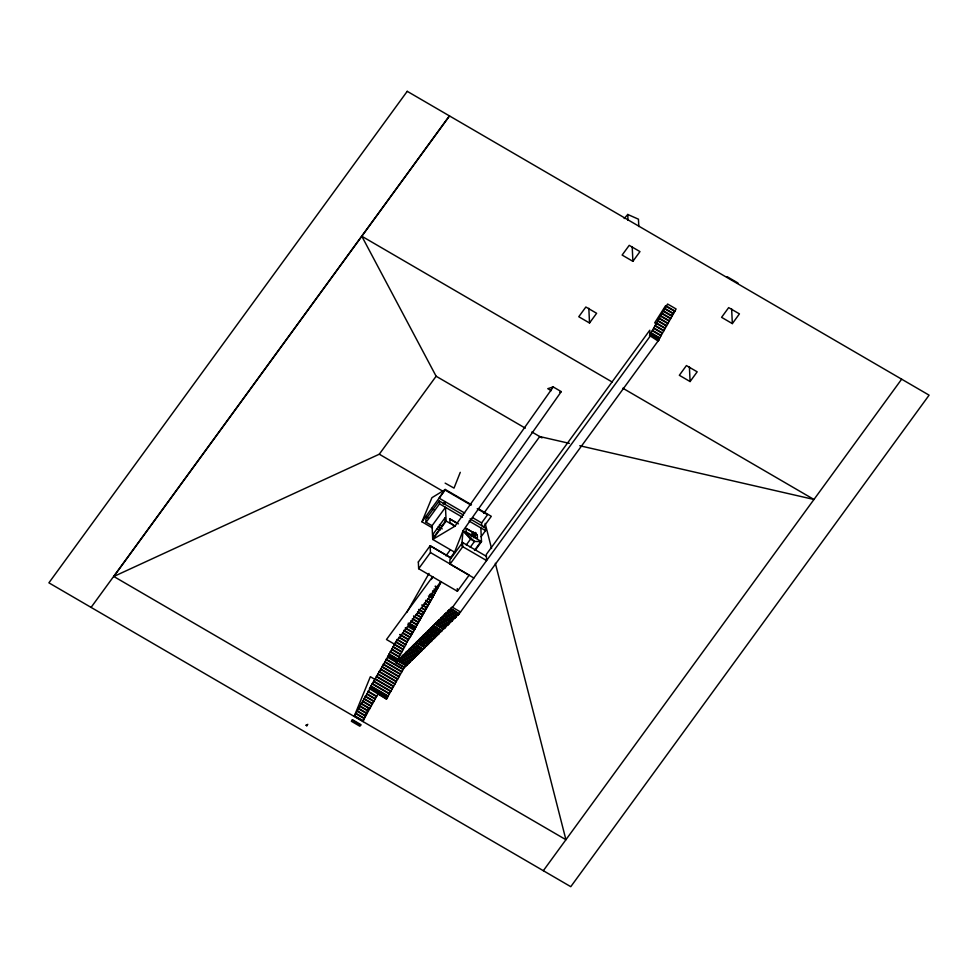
<?xml version="1.0" encoding="UTF-8"?>
<svg xmlns="http://www.w3.org/2000/svg" width="978" height="978" viewBox="0 0 978 978"><rect width="100%" height="100%" fill="white"/><g stroke="black" fill="none" stroke-linecap="round" stroke-linejoin="round"><path stroke-width="1.47" d="M461.677 545.932L463.022 530.797L561.262 391.628L553.255 386.97L547.778 388.669L551.213 390.662M460.271 472.337L454.012 488.108L445.137 483.132M354.158 716.422L370.344 676.715L375.43 679.673M363.058 721.605L368.633 707.901M432.472 527.937L421.958 521.812L431.921 497.692L445.296 489.513L439.073 498.132L464.672 513.034M431.31 579.526L432.814 576.873M409.892 637.595L441.31 581.824M406.762 612.485L429.024 573.401M421.958 521.812L445.014 489.99L470.797 504.99M91.076 607.399L449.403 115.881M449.525 115.954L113.79 576.482L379.281 454.208L436.127 376.237L361.823 236.248L612.277 382.068M463.499 515.076L439.208 500.944L425.797 519.33L426.127 522.252L432.068 525.712L432.716 539.44L455.1 552.472M426.127 522.252L439.538 503.853L439.208 500.944M443.23 504.049L445.014 501.592L445.149 504.404M432.068 525.712L445.479 507.313L446.127 521.042L432.716 539.44L455.014 526.14L553.255 386.97L551.653 387.667M632.888 261.334L639.979 251.603L629.221 245.344L622.13 255.062L632.888 261.334L632.204 246.627M589.526 322.997L596.617 313.278L585.859 307.019L578.768 316.738L589.526 322.997L588.829 308.29M418.339 562.008L430.124 545.773L450.785 557.802M430.442 552.546L469.183 575.101L457.398 591.262L418.657 568.719L430.442 552.546L430.124 545.773L450.785 557.863M306.737 725.676L307.789 724.295M445.968 555.81L450.393 549.734M450.137 558.23L454.562 552.154L463.022 530.797L481.494 541.641L475.235 550.223M486.396 556.335L462.557 542.46L449.843 559.905L450.039 564.135L473.878 578.01M483.78 513.303L539.734 436.555L569.379 443.364M470.552 535.675L473.242 531.995M450.039 564.135L462.753 546.69L462.557 542.46M471.592 536.641L474.134 533.144L466.408 528.646M481.738 525.699L481.604 522.9L487.545 514.746L477.24 508.743M472.472 536.03L475.161 532.35M395.956 662.155L397.092 660.615L388.596 655.663L369.391 688.659L386.408 699.136L404.464 667.106L387.459 657.204L397.239 639.294L405.76 644.759L395.98 662.729L404.476 667.681L406.053 665.529L397.557 660.578L404.843 664.82M466.249 544.978L470.504 539.135L463.022 530.797L474.477 541.445L481.494 541.641L480.846 527.912M473.694 536.739L476.384 533.059M473.694 537.729L476.384 534.049M428.425 595.969L432.068 598.084L440.467 582.619M483.291 527.362L491.298 516.298L478.01 508.56M407.948 626.58L414.012 630.125L433.193 596.543L429.55 594.416M470.222 547.289L474.477 541.445L470.504 539.135M377.911 694.184L362.789 721.043L354.281 716.092L370.54 687.693L387.532 697.595L386.408 699.136M481.066 536.775L485.54 530.638L485.21 527.717L470.039 518.89M405.736 644.245L415.137 628.573L407.85 624.331M474.489 550.431L480.418 542.289M395.98 662.729L397.557 660.578M397.581 661.091L398.975 659.172L407.508 664.649L398.975 659.172M399 659.698L400.405 657.778L408.926 663.243L400.405 657.778M400.43 658.292L401.836 656.372L410.357 661.849L401.836 656.372M401.86 656.898L403.254 654.979L411.775 660.443L403.254 654.979M403.278 655.492L404.684 653.573L413.205 659.05L404.684 653.573M404.709 654.099L406.102 652.179L414.623 657.644L406.102 652.179M406.127 652.693L407.533 650.773L416.053 656.25L407.533 650.773M407.557 651.299L408.951 649.38L417.472 654.844L408.951 649.38M408.975 649.905L410.381 647.974L417.655 652.216M420.296 651.531L418.902 653.451L410.405 648.5L411.799 646.58L420.32 652.045L411.799 646.58M411.824 647.106L413.229 645.174L420.516 649.416M423.144 648.732L421.75 650.651L413.254 645.7L414.648 643.781L423.168 649.306L414.635 643.781M414.672 644.355L416.237 642.204L423.523 646.446M426.163 645.749L424.77 647.668L416.261 642.717L417.667 640.798L426.188 646.275L417.667 640.798M417.692 641.323L419.085 639.404L426.371 643.646M429.012 642.949L427.618 644.869L419.11 639.918L420.516 637.998L429.036 643.475L420.516 637.998M420.54 638.524L421.934 636.605L430.467 642.069L421.934 636.605M421.958 637.118L423.364 635.199L431.885 640.676L423.364 635.199M423.388 635.724L424.782 633.805L433.315 639.27L424.782 633.805M424.807 634.319L426.212 632.399L433.498 636.641M436.139 635.957L434.733 637.876L426.237 632.925L427.643 631.006L436.164 636.47L427.643 631.006M427.667 631.519L429.061 629.6L436.347 633.842M438.988 633.157L437.582 635.077L429.085 630.125L430.491 628.206L439.012 633.671L430.491 628.206M430.516 628.732L431.909 626.8L440.43 632.277L431.909 626.8M431.934 627.326L433.34 625.407L441.848 630.932L433.327 625.407M433.352 625.981L434.929 623.83L443.45 629.294L434.929 623.83M664.832 308.4L667.607 304.036L676.104 308.987L658.06 341.016L649.526 335.478L664.832 308.4L673.329 313.339M434.953 624.343L436.347 622.424L444.88 627.9L436.347 622.424M436.371 622.949L437.777 621.03L446.298 626.495L437.777 621.03M437.802 621.543L439.195 619.624L447.728 625.101L439.195 619.624M439.22 620.15L440.626 618.23L449.146 623.695L440.626 618.23M406.078 666.042L407.484 664.123M440.65 618.744L442.044 616.825L449.33 621.067M407.508 664.649L408.902 662.729M451.97 620.382L450.577 622.301L442.068 617.35L443.474 615.431L451.995 620.896L443.474 615.431M408.926 663.243L410.332 661.324M443.499 615.944L444.892 614.025L453.425 619.502L444.892 614.025M410.357 661.849L411.75 659.93M444.917 614.551L446.323 612.631L454.843 618.096L446.323 612.631M411.775 660.443L413.181 658.524M446.347 613.145L447.741 611.226L456.274 616.702L447.741 611.226M413.205 659.05L414.599 657.13M447.765 611.751L449.171 609.832L457.692 615.296L449.171 609.832M414.623 657.644L416.029 655.725M449.195 610.345L450.589 608.426L459.122 613.903L450.589 608.426M416.053 656.25L417.447 654.331M450.613 608.952L452.019 607.032L460.516 611.983M649.551 336.065L650.676 334.525L659.184 339.476L459.122 613.903M417.472 654.844L418.902 653.451M452.508 607.314L650.04 336.359L649.759 330.258L486.298 554.465L486.592 560.565L462.753 546.69M420.32 652.045L421.75 650.651M423.168 649.306L424.77 647.668M426.188 646.275L427.618 644.869M429.036 643.475L430.442 641.556M430.467 642.069L431.86 640.15M431.885 640.676L433.291 638.756M433.315 639.27L434.733 637.876M436.164 636.47L437.582 635.077M439.012 633.671L440.406 631.751M440.43 632.277L441.836 630.358M441.848 630.932L443.425 628.768M443.45 629.294L444.856 627.375M444.88 627.9L446.274 625.981M446.298 626.495L447.704 624.575M447.728 625.101L449.122 623.182M449.146 623.695L450.577 622.301M451.995 620.896L453.401 618.976M453.425 619.502L454.819 617.583M454.843 618.096L456.249 616.177M456.274 616.702L457.667 614.783M457.692 615.296L459.098 613.377M690.089 381.554L697.18 371.823L686.422 365.564L679.331 375.283L690.089 381.554L689.404 366.848M732.339 323.608L739.429 313.877L728.671 307.618L721.581 317.337L732.339 323.608L731.642 308.901M543.328 870.701L901.655 379.183M394.489 644.172L440.809 581.604M671.421 315.747L674.954 311.041L665.639 305.625L654.685 322.862L656.947 324.183M432.582 576.812L386.481 639.514L402.985 649.123M624.184 218.559L627.766 214.463L638.451 219.194L638.805 226.566M559.734 392.202L561.262 391.628M579.758 445.736L813.953 499.477L622.815 388.205M446.127 521.042L455.014 526.14L449.978 522.533L449.807 518.841L458.413 523.853M727.204 276.737L737.974 282.997M666.226 306.481L674.734 311.42M664.857 308.914L673.353 313.865M663.451 310.833L671.959 315.784M663.475 311.359L671.984 316.31M662.082 313.278L670.578 318.229M662.106 313.804L670.602 318.742M660.7 315.723L669.209 320.662M660.725 316.236L669.233 321.187M659.331 318.156L667.827 323.107M659.355 318.681L667.852 323.632M657.95 320.601L666.458 325.552M657.974 321.114L666.483 326.065M656.58 323.046L665.077 327.985M656.605 323.559L665.101 328.51M655.199 325.478L663.707 330.43M655.223 326.004L663.732 330.955M653.83 327.923L662.326 332.875M653.854 328.437L662.35 333.388M652.448 330.368L660.957 335.307M652.473 330.882L660.981 335.833M651.079 332.801L659.575 337.752M651.103 333.327L659.6 338.278M650.309 335.038L658.805 339.989M436.127 376.237L525.308 428.156M531.861 431.97L542.02 437.887M445.1 489.391L471.469 504.746M379.281 454.208L443.547 491.616M472.533 517.606L481.604 522.9M439.538 503.853L462.508 517.24M469.061 521.042L485.54 530.638M431.604 508.377L434.183 509.88M449.648 518.89L457.386 523.389M425.662 516.531L428.046 517.912M439.464 524.563L442.093 526.091M438.291 526.604L442.227 528.902M437.313 528.768L439.929 530.296M435.283 586.079L437.716 587.497M435.308 586.604L437.741 588.022M433.939 589.049L436.359 590.455M432.533 590.969L434.965 592.375M432.557 591.482L434.99 592.9M431.164 593.401L433.584 594.82M431.188 593.927L433.609 595.333M430.381 595.639L432.814 597.057M428.242 598.597L430.662 600.003M428.266 599.111L430.687 600.529M425.65 600.321L429.293 602.448M425.674 600.847L429.318 602.961M425.491 603.475L427.912 604.881M424.293 603.292L427.936 605.406M422.899 605.211L426.542 607.326M421.701 605.015L426.567 607.851M421.518 607.644L425.161 609.771M421.542 608.169L425.185 610.284M418.926 609.38L423.792 612.204M418.951 609.905L423.816 612.729M417.557 611.825L422.41 614.649M417.582 612.338L422.435 615.174M416.176 614.257L421.041 617.094M416.2 614.783L421.066 617.607M413.596 615.993L419.66 619.526M413.621 616.519L419.684 620.052M413.425 619.147L418.291 621.971M412.239 618.964L418.315 622.497M410.846 620.883L416.909 624.416M410.87 621.397L416.934 624.93M409.464 623.316L415.54 626.849M408.278 623.133L415.564 627.375M408.694 625.553L414.77 629.086M405.332 627.803L412.618 632.045M405.357 628.316L412.643 632.558M403.951 630.235L411.237 634.477M403.975 630.761L411.261 635.003M402.581 632.68L409.868 636.923M402.606 633.206L409.892 637.448M399.99 634.416L408.486 639.367M400.014 634.93L408.511 639.881M399.831 637.558L407.117 641.8M398.633 637.375L407.141 642.326M397.264 639.82L405.76 644.759M395.858 641.739L404.366 646.69M395.894 642.253L404.391 647.204M394.513 644.698L403.009 649.649M393.119 646.617L401.616 651.568M393.144 647.143L401.64 652.081M391.738 649.062L400.234 654.013M391.762 649.575L400.259 654.526M390.369 651.495L398.865 656.446M390.393 652.02L398.89 656.971M388.987 653.94L397.484 658.891M389.012 654.465L397.508 659.404M388.217 656.177L396.713 661.128M386.065 659.123L403.058 669.025M386.09 659.649L403.083 669.539M384.684 661.568L401.689 671.47M384.709 662.094L401.714 671.984M383.315 664.013L400.308 673.903M383.339 664.527L400.332 674.429M381.933 666.446L398.938 676.348M381.958 666.972L398.963 676.862M380.564 668.891L397.557 678.781M380.589 669.417L397.581 679.307M379.183 671.336L396.188 681.226M379.207 671.849L396.212 681.752M377.814 673.769L394.806 683.671M377.838 674.294L394.831 684.184M376.432 676.214L393.437 686.104M376.457 676.739L393.462 686.629M375.063 678.659L392.056 688.549M375.087 679.172L392.08 689.074M373.682 681.091L390.687 690.994M373.718 681.617L390.711 691.507M372.312 683.536L389.305 693.426M372.337 684.05L389.33 693.952M370.943 685.981L387.936 695.871M370.968 686.495L387.96 696.397M370.161 688.219L387.166 698.109M378.535 693.989L386.383 698.549M368.009 691.165L376.518 696.116M368.034 691.678L376.542 696.629M366.64 693.598L375.136 698.549M366.664 694.123L375.161 699.074M365.259 696.043L373.767 700.994M365.283 696.568L373.792 701.507M363.889 698.488L372.386 703.439M363.914 699.001L372.41 703.952M362.508 700.92L371.017 705.871M362.532 701.446L371.041 706.397M361.139 703.365L369.635 708.316M361.163 703.891L369.66 708.83M359.757 705.81L368.266 710.749M359.782 706.324L368.29 711.275M358.388 708.243L366.884 713.194M358.413 708.769L366.909 713.72M357.007 710.688L365.515 715.639M357.031 711.214L365.54 716.153M355.637 713.133L364.134 718.072M355.662 713.647L364.158 718.598M354.256 715.566L362.765 720.517M113.668 576.409L565.92 839.711L495.345 563.304M352.117 720.248L360.613 725.199M307.031 725.517L305.833 725.15L306.909 725.7M485.161 523.389L491.567 548.524M627.766 214.463L628.047 220.343M457.264 588.585L457.398 591.262M418.339 561.947L418.657 568.719M407.227 91.321L48.9 582.839L570.773 886.679L929.1 395.161L407.227 91.321M444.868 517.998L433.009 534.281L433.181 537.961L445.051 521.677L444.868 517.998M352.496 719.735L351.359 721.275L359.867 726.226L360.992 724.686L352.496 719.735M477.276 534.832L466.029 528.291L466.213 531.959L477.447 538.499L477.276 534.832"/></g></svg>
